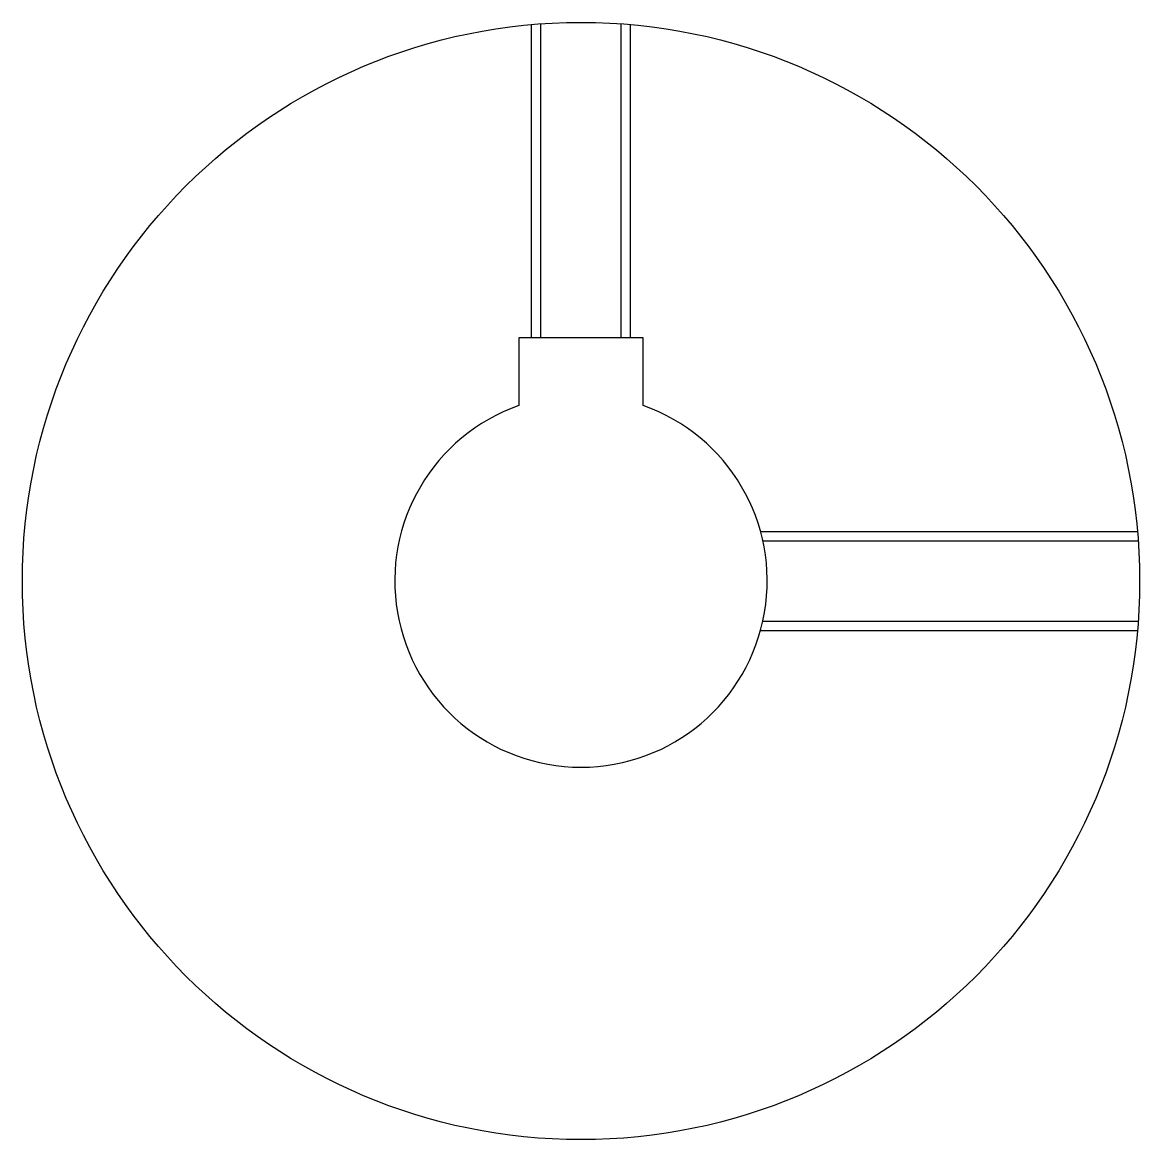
# Model space of a CAD drawing. Header units: metres. Extents: x 122 to 308, y 94 to 151.
# Drawn here: x 262.5 to 307.5, y 99.75 to 144.75 of the extents above.
import ezdxf

# ---------------------------------------------------------------- set-up
doc = ezdxf.new("R2010")
doc.units = ezdxf.units.M

msp = doc.modelspace()

# ---------------------------------------------------------------- linework, layer by layer
at = {"color": 4}
for points in [[(283, 132.050003), (283, 144.660934)], [(283.380005, 132.050003), (283.380005, 144.691605)], [(286.619995, 132.050003), (286.619995, 144.691605)], [(287, 132.050003), (287, 144.660934)], [(287.5, 129.321075), (287.5, 132.050003), (282.5, 132.050003), (282.5, 129.321075)], [(292.228394, 124.25), (307.41095, 124.25)], [(292.322937, 123.870003), (307.441589, 123.870003)], [(292.322937, 120.629997), (307.441589, 120.629997)], [(292.228394, 120.25), (307.41095, 120.25)]]:
    msp.add_lwpolyline(points, dxfattribs=at)
msp.add_circle((285, 122.25), 22.5, dxfattribs=at)
msp.add_arc((285, 122.25), 7.5, 109.4712209, 70.5287791, dxfattribs=at)

doc.saveas('drawing.dxf')
